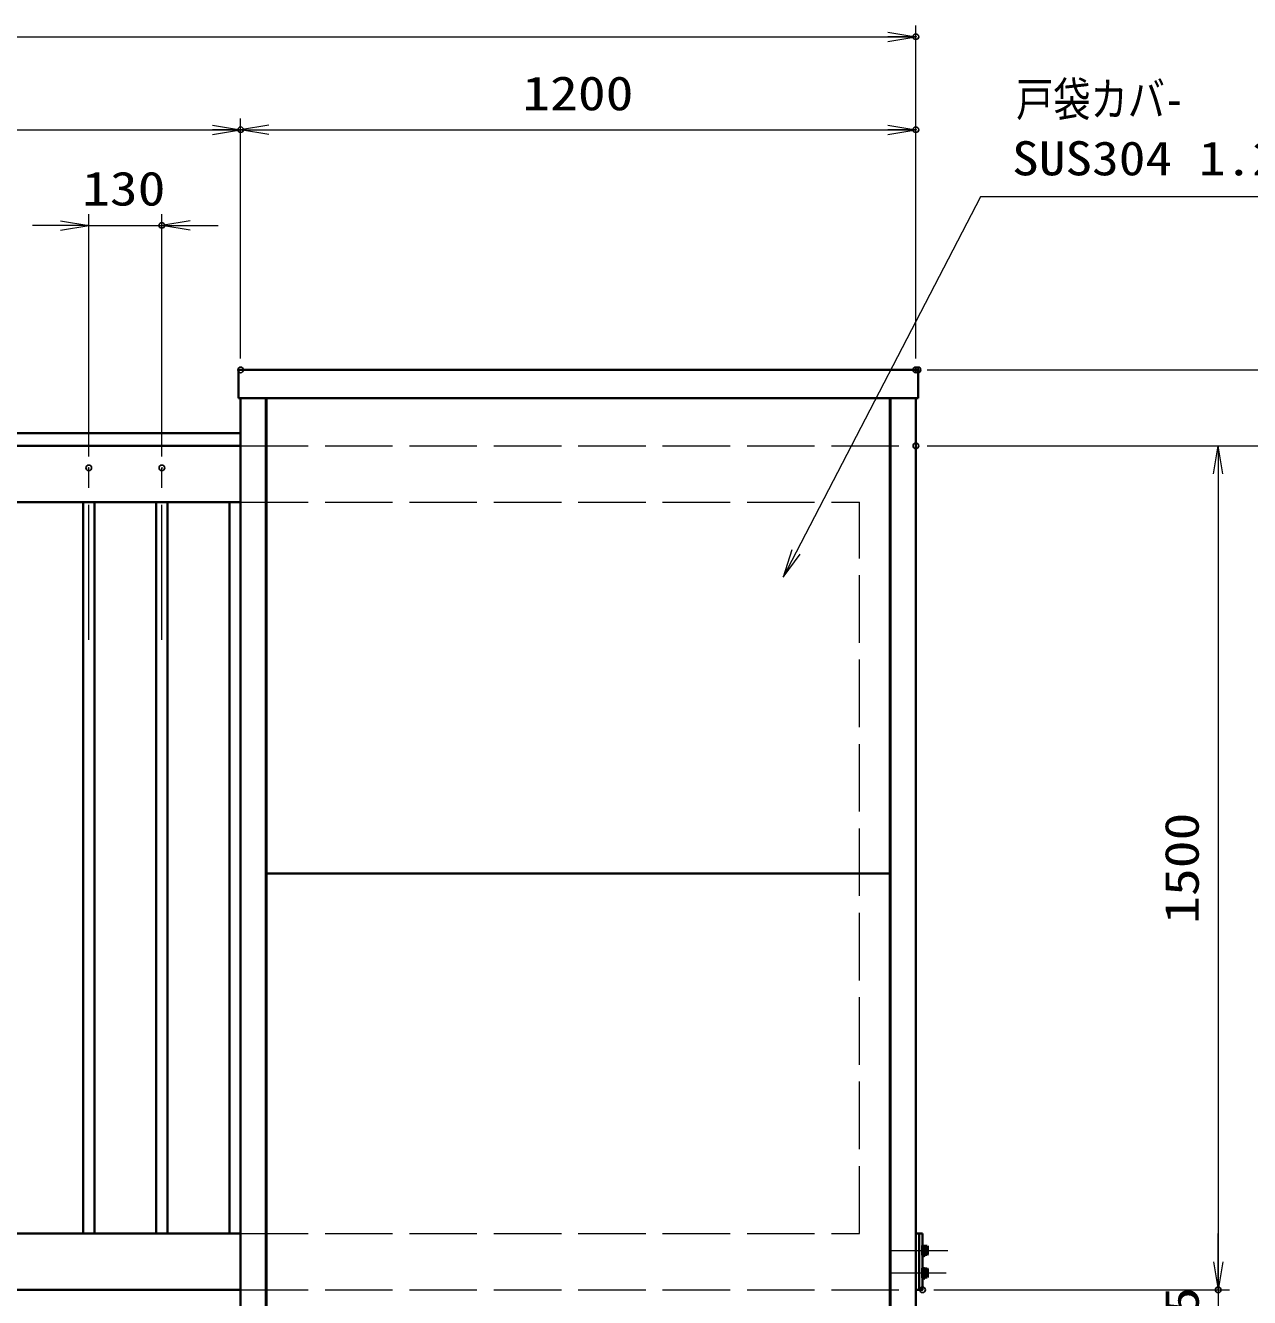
# Model space of a CAD drawing. Units: millimetres at full size, sheet at 1:20. Extents: x -5940 to 5940, y -4200 to 4200.
# Drawn here: x 1668 to 3843, y -983 to 1278 of the extents above; entities that cross this region are included whole.
import ezdxf
from ezdxf.enums import TextEntityAlignment as Align

# ---------------------------------------------------------------- set-up
doc = ezdxf.new("R2010")
doc.units = ezdxf.units.MM
doc.header["$LTSCALE"] = 20
doc.header["$PDMODE"] = 32
doc.header["$PDSIZE"] = 10
for name, pattern in [('DASHED', [7.5, 6, -1.5]), ('USER1', [18, 12, -1.5, 3, -1.5]), ('USER2', [9, 6, -0.75, 1.5, -0.75])]:
    doc.linetypes.add(name, pattern=pattern)
for name, color, linetype, lineweight in [('0-1_軸線', 200, 'USER1', 15), ('0-2_寸法線', 4, 'Continuous', 18), ('0-3_0', 7, 'Continuous', 18), ('0-5_外形線', 7, 'Continuous', 35), ('0-6_隠れ線', 140, 'DASHED', 18), ('0-8_AM_12N', 2, 'Continuous', 50), ('0-9_AM_0N', 7, 'Continuous', 50), ('0-A_AM_7N', 6, 'USER2', 25), ('0-B_AM_9N', 9, 'Continuous', 18)]:
    doc.layers.add(name, color=color, linetype=linetype, lineweight=lineweight)
doc.layers.add('0-4_Defpoints', color=7, linetype='Continuous')
doc.styles.add('ＭＳ ゴシック', font='')
doc.styles.get('ＭＳ ゴシック').set_extended_font_data('MS Gothic')

# ---------------------------------------------------------------- blocks, each defined once
blk = doc.blocks.new('_Open')
at = {"layer": '0-3_0'}
blk.add_line((-20, 3.333), (0, 0), dxfattribs=at)
blk.add_lwpolyline([(-20, -3.333), (0, 0), (-20, 0)], dxfattribs=at)
blk = doc.blocks.new('S4')
at = {"layer": '0-8_AM_12N'}
for p, q in [((639331.9, 428704.5), (639381.9, 428754.5)), ((639331.9, 428754.5), (639381.9, 428704.5))]:
    blk.add_line(p, q, dxfattribs=at)
blk.add_circle((639356.9, 428729.5), 25, dxfattribs=at)
blk = doc.blocks.new('S5')
at = {"layer": '0-8_AM_12N'}
for p, q in [((639291.9, 428512), (639341.9, 428562)), ((639291.9, 428562), (639341.9, 428512))]:
    blk.add_line(p, q, dxfattribs=at)
blk.add_circle((639316.9, 428537), 25, dxfattribs=at)
blk = doc.blocks.new('S6')
at = {"layer": '0-8_AM_12N'}
for p, q in [((639291.9, 427712), (639341.9, 427762)), ((639291.9, 427762), (639341.9, 427712))]:
    blk.add_line(p, q, dxfattribs=at)
blk.add_circle((639316.9, 427737), 25, dxfattribs=at)
blk = doc.blocks.new('U7')
at = {"layer": '0-9_AM_0N'}
for p, q in [((639284.9, 428077), (639284.9, 427737)), ((639316.9, 428077), (639284.9, 428077)), ((639316.9, 427737), (639316.9, 428077)), ((639284.9, 427737), (639316.9, 427737))]:
    blk.add_line(p, q, dxfattribs=at)
at = {"layer": '0-A_AM_7N'}
blk.add_line((639320.9, 427907), (639280.9, 427907), dxfattribs=at)
blk = doc.blocks.new('S8')
at = {"layer": '0-8_AM_12N'}
for p, q in [((639331.9, 427904.5), (639381.9, 427954.5)), ((639331.9, 427954.5), (639381.9, 427904.5))]:
    blk.add_line(p, q, dxfattribs=at)
blk.add_circle((639356.9, 427929.5), 25, dxfattribs=at)
blk = doc.blocks.new('U9')
at = {"layer": '0-9_AM_0N'}
for p, q in [((639356.9, 428061), (639316.9, 428061)), ((639316.9, 427915), (639356.9, 427929.5)), ((639316.9, 427899), (639356.9, 427913.5)), ((639356.9, 427929.5), (639356.9, 428061)), ((639356.9, 427753), (639356.9, 427913.5)), ((639316.9, 427753), (639356.9, 427753))]:
    blk.add_line(p, q, dxfattribs=at)
at = {"layer": '0-A_AM_7N'}
blk.add_line((639361.9, 427907), (639311.9, 427907), dxfattribs=at)
at = {"layer": '0-B_AM_9N'}
for p, q in [((639316.9, 427915), (639316.9, 428061)), ((639316.9, 427753), (639316.9, 427899))]:
    blk.add_line(p, q, dxfattribs=at)
blk = doc.blocks.new('S20')
at = {"layer": '0-2_寸法線'}
for points in [[(8967592.1, 2467406.9), (8954754.5, 2467406.9), (8948192.9, 2454776.2), (8947731.9, 2453888.8)], [(8948045, 2454853), (8947731.9, 2453888.8), (8948340.8, 2454699.4)]]:
    blk.add_lwpolyline(points, dxfattribs=at)
at = {"layer": '0-2_寸法線', "color": 254, "style": 'ＭＳ ゴシック'}
for s, width, p in [('戸袋カバ-', 0.8, (8956014.5, 2469903.8)), ('SUS304 1.2t HL', 1.15, (8955870.5, 2467803.8))]:
    blk.add_text(s, height=1212, dxfattribs=dict(at, width=width)).set_placement(p, align=Align.BOTTOM_LEFT)

msp = doc.modelspace()

# ---------------------------------------------------------------- linework, layer by layer
at = {"layer": '0-1_軸線'}
for p, q in [((1780.26, 186.11), (1780.26, 491.54)), ((1780.26, 186.11), (1780.26, 491.54)), ((1910.25, 186.11), (1910.25, 491.54)), ((3205, -899.3), (3307.22, -899.3)), ((3202.02, -939.3), (3304.24, -939.3))]:
    msp.add_line(p, q, dxfattribs=at)
at = {"layer": '0-2_寸法線'}
for p, q in [((3250.25, 685.7), (3250.25, 1277.89)), ((-3949.75, 1257.89), (3250.25, 1257.89)), ((2050.25, 685.7), (2050.25, 1112.57)), ((2050.25, 685.7), (2050.25, 1112.57)), ((3250.25, 685.7), (3250.25, 1112.57)), ((-3949.75, 1092.57), (2050.25, 1092.57)), ((2050.25, 1092.57), (3250.25, 1092.57)), ((1780.26, 511.54), (1780.26, 942.53)), ((1910.26, 511.54), (1910.26, 942.53)), ((1730.26, 922.53), (1680.26, 922.53)), ((1780.26, 922.53), (1910.26, 922.53)), ((1960.26, 922.53), (2010.26, 922.53)), ((3270.25, 665.7), (3972.65, 665.7)), ((3274.15, 665.7), (4153.8, 665.7)), ((3270.25, 530.7), (3972.65, 530.7)), ((3270.25, 530.7), (3807.54, 530.7)), ((3270.25, 530.7), (3972.65, 530.7)), ((3787.54, 530.7), (3787.54, -969.3)), ((3787.54, -919.3), (3787.54, -869.3)), ((3282.25, -969.3), (3807.54, -969.3)), ((3282.25, -969.3), (3807.54, -969.3)), ((3787.54, -969.3), (3787.54, -1104.3))]:
    msp.add_line(p, q, dxfattribs=at)
at = {"layer": '0-4_Defpoints'}
for p in [(3250.25, 1257.89), (2050.25, 1092.57), (3250.25, 1092.57), (1910.26, 922.53), (2050.25, 665.7), (3250.25, 665.7), (3250.25, 665.7), (3254.15, 665.7), (3250.25, 530.7), (1780.26, 491.54), (1910.26, 491.54), (3262.25, -969.3), (3787.54, -969.3)]:
    msp.add_point(p, dxfattribs=at)
at = {"layer": '0-5_外形線'}
for p, q in [((2046.35, 665.7), (3254.15, 665.7)), ((2046.35, 665.7), (2046.35, 615.7)), ((3254.15, 665.7), (3254.15, 615.7)), ((2046.35, 615.7), (3254.15, 615.7)), ((2050.25, 615.7), (2050.25, -1104.3)), ((2095.25, 615.7), (2095.25, -1104.3)), ((2096.25, 615.7), (2096.25, -1104.3)), ((3204.25, 615.7), (3204.25, -1104.3)), ((3205.25, 615.7), (3205.25, -1104.3)), ((3250.25, 615.7), (3250.25, -1104.3)), ((2050.25, 553.2), (-3949.75, 553.2)), ((-3949.75, 530.7), (2050.25, 530.7)), ((-3849.75, 430.7), (2050.25, 430.7)), ((1770.25, -869.3), (1770.25, 430.7)), ((1790.25, -869.3), (1790.25, 430.7)), ((1900.25, -869.3), (1900.25, 430.7)), ((1920.25, -869.3), (1920.25, 430.7)), ((2030.25, -869.3), (2030.25, 430.7)), ((2050.26, -869.3), (2050.26, 430.7)), ((2050.26, -869.3), (2050.26, 430.7)), ((2096.25, -229.3), (3204.25, -229.3)), ((2050.25, -869.3), (-3849.75, -869.3)), ((3250.25, -869.3), (3262.25, -869.3)), ((3256.25, -869.3), (3256.25, -969.3)), ((3262.25, -869.3), (3262.25, -969.3)), ((-3949.75, -969.3), (2050.25, -969.3)), ((3250.25, -969.3), (3262.25, -969.3))]:
    msp.add_line(p, q, dxfattribs=at)
at = {"layer": '0-6_隠れ線'}
for p, q in [((2050.25, 530.7), (3250.25, 530.7)), ((2050.25, 430.7), (3150.25, 430.7)), ((3150.25, -869.3), (3150.25, 430.7)), ((2050.25, -869.3), (3150.25, -869.3)), ((2050.25, -969.3), (3250.25, -969.3))]:
    msp.add_line(p, q, dxfattribs=at)
at = {"layer": '0-9_AM_0N'}
for p, q in [((3266.45, -893.49), (3265.85, -893.49)), ((3265.85, -898.17), (3265.85, -898.97)), ((3266.45, -893.49), (3266.45, -891.79)), ((3270.57, -891.79), (3266.45, -891.79)), ((3266.45, -905.12), (3266.45, -893.49)), ((3270.57, -895.55), (3266.45, -895.55)), ((3270.57, -903.06), (3266.45, -903.06)), ((3270.57, -891.79), (3271.15, -892.8)), ((3271.15, -892.8), (3271.15, -905.8)), ((3266.45, -905.12), (3265.85, -905.12)), ((3266.45, -906.81), (3266.45, -905.12)), ((3270.57, -906.81), (3266.45, -906.81)), ((3270.57, -906.81), (3271.15, -905.8)), ((3266.45, -933.49), (3265.85, -933.49)), ((3265.85, -938.17), (3265.85, -938.97)), ((3270.57, -931.79), (3266.45, -931.79)), ((3266.45, -933.49), (3266.45, -931.79)), ((3266.45, -945.12), (3266.45, -933.49)), ((3270.57, -935.55), (3266.45, -935.55)), ((3270.57, -943.06), (3266.45, -943.06)), ((3270.57, -946.81), (3266.45, -946.81)), ((3270.57, -931.79), (3271.15, -932.8)), ((3270.57, -946.81), (3271.15, -945.8)), ((3271.15, -932.8), (3271.15, -945.8))]:
    msp.add_line(p, q, dxfattribs=at)
msp.add_lwpolyline([(3266.45, -946.81), (3266.45, -945.12), (3265.85, -945.12)], dxfattribs=at)
for centre, radius, start, end in [((3267.84, -893.67), 3.32, 325.55313, 25.55313), ((3258.75, -899.3), 12.41, 342.38753, 17.61247), ((3267.84, -904.93), 3.32, 334.44687, 34.44687), ((3267.84, -933.67), 3.32, 325.55313, 25.55313), ((3258.75, -939.3), 12.41, 342.38753, 17.61247), ((3267.84, -944.93), 3.32, 334.44687, 34.44687)]:
    msp.add_arc(centre, radius, start, end, dxfattribs=at)
at = {"layer": '0-B_AM_9N'}
for p, q in [((3262.25, -895.97), (3264.98, -895.3)), ((3262.25, -895.3), (3264.98, -895.3)), ((3262.25, -902.63), (3264.98, -903.3)), ((3262.25, -903.3), (3264.98, -903.3)), ((3265.85, -895.3), (3264.98, -895.3)), ((3265.85, -903.3), (3264.98, -903.3)), ((3265.85, -893.49), (3265.85, -895.3)), ((3265.85, -895.3), (3265.85, -898.17)), ((3265.85, -898.97), (3265.85, -903.3)), ((3265.85, -903.3), (3265.85, -905.12)), ((3262.25, -935.3), (3264.98, -935.3)), ((3262.25, -935.97), (3264.98, -935.3)), ((3262.25, -942.63), (3264.98, -943.3)), ((3262.25, -943.3), (3264.98, -943.3)), ((3265.85, -935.3), (3264.98, -935.3)), ((3265.85, -943.3), (3264.98, -943.3)), ((3265.85, -933.49), (3265.85, -935.3)), ((3265.85, -935.3), (3265.85, -938.17)), ((3265.85, -938.97), (3265.85, -943.3)), ((3265.85, -943.3), (3265.85, -945.12))]:
    msp.add_line(p, q, dxfattribs=at)

# ---------------------------------------------------------------- block references
at = {"layer": '0-2_寸法線'}
for name, p, xscale, yscale in [('_Open', (3250.25, 1257.89), 2.5, 2.5), ('S20', (-444372.3, -122396.89), 0.05, 0.05), ('_Open', (2050.25, 1092.57), 2.5, 2.5), ('_Open', (3250.25, 1092.57), 2.5, 2.5), ('_Open', (1780.26, 922.53), 2.5, 2.5)]:
    msp.add_blockref(name, p, dxfattribs=dict(at, xscale=xscale, yscale=yscale))
at = {"layer": '0-2_寸法線', "xscale": 2.5, "yscale": 2.5}
for p, rotation in [((2050.25, 1092.57), 180), ((1910.26, 922.53), 180), ((3787.54, 530.7), 90), ((3787.54, -969.3), 270), ((3787.54, -969.3), 270)]:
    msp.add_blockref('_Open', p, dxfattribs=dict(at, rotation=rotation))
at = {"layer": '0-8_AM_12N', "xscale": 0.05, "yscale": 0.05}
for name in ['S4', 'S5', 'S6', 'S8']:
    msp.add_blockref(name, (-28701.99, -22334.65), dxfattribs=at)
at = {"layer": '0-9_AM_0N', "xscale": 0.05, "yscale": 0.05}
for name, p in [('U7', (-28701.99, -22294.65)), ('U9', (-28701.99, -22294.65)), ('U7', (-28701.99, -22334.65)), ('U9', (-28701.99, -22334.65))]:
    msp.add_blockref(name, p, dxfattribs=at)

# ---------------------------------------------------------------- texts
at = {"layer": '0-2_寸法線', "color": 254, "style": 'ＭＳ ゴシック', "width": 1.2}
for s, p in [('1200', (2550.65, 1108.91)), ('130', (1768.34, 939.54))]:
    msp.add_text(s, height=60.56, dxfattribs=at).set_placement(p, align=Align.BOTTOM_LEFT)
for s, p in [('1500', (3771.19, -318.9)), ('135', (3771.19, -1112.4))]:
    msp.add_text(s, height=60.56, rotation=90, dxfattribs=at).set_placement(p, align=Align.BOTTOM_LEFT)

doc.saveas('drawing.dxf')
